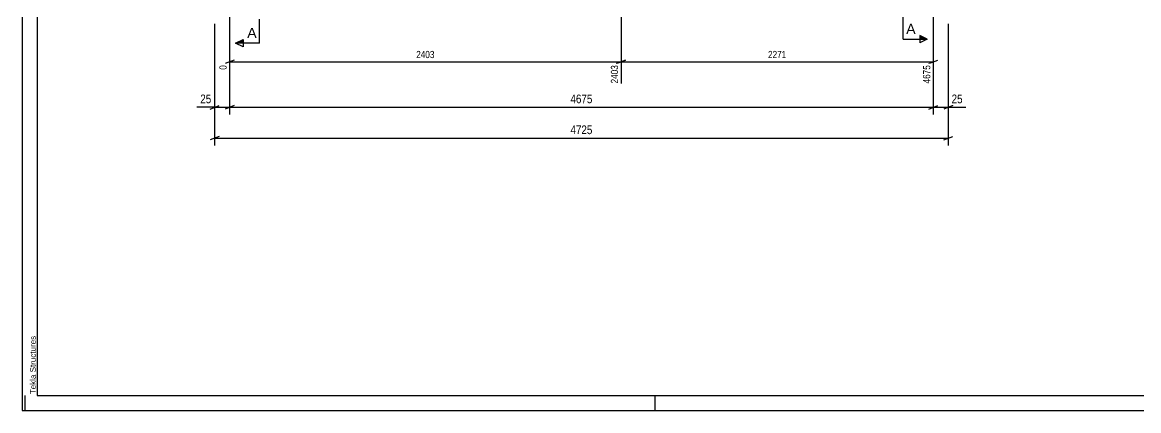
# Model space of a CAD drawing. Header units: millimetres. Extents: x 0 to 841, y 0 to 594.
# Drawn here: x 0 to 372.2, y 0 to 129.4 of the extents above; entities that cross this region are included whole.
import ezdxf

# ---------------------------------------------------------------- set-up
doc = ezdxf.new("R2010")
doc.units = ezdxf.units.MM
doc.styles.add('Arial', font='ARIAL.TTF', dxfattribs={"height": 0.2})
doc.styles.add('Arial Narrow', font='ARIALN.TTF', dxfattribs={"height": 0.2})

# ---------------------------------------------------------------- blocks, each defined once
blk = doc.blocks.new('Unknown-122566792-1134')
at = {"color": 5, "linetype": 'Continuous'}
for p, q in [((0, 594), (0, 0)), ((5, 589), (5, 5)), ((1, 0), (1, 5)), ((5, 5), (836, 5)), ((211, 0), (211, 5)), ((0, 0), (841, 0))]:
    blk.add_line(p, q, dxfattribs=at)
at = {"color": 174, "linetype": 'Continuous', "style": 'Arial'}
blk.add_text('Tekla Structures', height=1.9102, rotation=90, dxfattribs=at).set_placement((4.5, 5.5))
blk = doc.blocks.new('StraightDimension-122566792-3848 - 2769')
at = {"color": 7, "linetype": 'Continuous'}
for p, q in [((303.72, 128.88), (303.72, 98.69)), ((308.71, 128.88), (308.71, 98.69)), ((302.22, 100.49), (305.22, 101.69)), ((303.72, 101.09), (308.71, 101.09)), ((310.21, 101.69), (307.21, 100.49))]:
    blk.add_line(p, q, dxfattribs=at)
at = {"color": 0}
blk.add_wipeout([(314.09, 101.84), (314.09, 106.04), (309.24, 106.04), (309.24, 101.84)], dxfattribs=at)
at = {"color": 7, "linetype": 'Continuous'}
blk.add_line((308.71, 101.09), (314.62, 101.09), dxfattribs=at)
blk.add_line((308.71, 101.09), (314.62, 101.09), dxfattribs=at)
at = {"color": 3, "style": 'Arial Narrow'}
blk.add_text('25', height=2.863, dxfattribs=at).set_placement((309.84, 102.44))
blk = doc.blocks.new('StraightDimension-122566792-3014 - 2769')
at = {"color": 7, "linetype": 'Continuous'}
for p, q in [((199.62, 212.88), (199.62, 109.02)), ((69.11, 152.88), (69.11, 113.59)), ((70.61, 116.82), (67.61, 115.62)), ((69.11, 116.22), (199.62, 116.22)), ((198.12, 115.62), (201.12, 116.82))]:
    blk.add_line(p, q, dxfattribs=at)
at = {"color": 0}
blk.add_wipeout([(137.91, 116.97), (137.91, 120.47), (130.82, 120.47), (130.82, 116.97)], dxfattribs=at)
at = {"color": 0, "linetype": 'Continuous'}
for points in [[(68.61, 115.62), (65.11, 115.62), (65.11, 113.09), (68.61, 113.09)], [(199.12, 115.62), (195.62, 115.62), (195.62, 108.52), (199.12, 108.52)]]:
    blk.add_wipeout(points, dxfattribs=at)
at = {"color": 3, "style": 'Arial Narrow'}
blk.add_text('2403', height=2.386, dxfattribs=at).set_placement((131.32, 117.47))
at = {"color": 3, "linetype": 'Continuous', "style": 'Arial Narrow'}
for s, height, p in [('0', 2.39, (68.11, 113.59)), ('2403', 2.386, (198.62, 109.02))]:
    blk.add_text(s, height=height, rotation=90.0002, dxfattribs=at).set_placement(p)
blk = doc.blocks.new('StraightDimension-122566792-2872 - 2769')
at = {"color": 7, "linetype": 'Continuous'}
for p, q in [((64.11, 128.88), (64.11, 88.4)), ((308.71, 128.88), (308.71, 88.4)), ((65.61, 91.4), (62.61, 90.2)), ((64.11, 90.8), (308.71, 90.8)), ((307.21, 90.2), (310.21, 91.4))]:
    blk.add_line(p, q, dxfattribs=at)
at = {"color": 0}
blk.add_wipeout([(190.67, 91.55), (190.67, 95.75), (182.16, 95.75), (182.16, 91.55)], dxfattribs=at)
at = {"color": 3, "style": 'Arial Narrow'}
blk.add_text('4725', height=2.863, dxfattribs=at).set_placement((182.76, 92.15))
blk = doc.blocks.new('StraightDimension-122566792-3024 - 2769')
at = {"color": 7, "linetype": 'Continuous'}
for p, q in [((303.71, 316.98), (303.71, 109.02)), ((199.62, 212.88), (199.62, 109.02)), ((201.12, 116.82), (198.12, 115.62)), ((199.62, 116.22), (303.71, 116.22)), ((302.21, 115.62), (305.21, 116.82))]:
    blk.add_line(p, q, dxfattribs=at)
at = {"color": 0}
blk.add_wipeout([(255.21, 116.97), (255.21, 120.47), (248.12, 120.47), (248.12, 116.97)], dxfattribs=at)
at = {"color": 0, "linetype": 'Continuous'}
blk.add_wipeout([(303.21, 115.62), (299.71, 115.62), (299.71, 108.52), (303.21, 108.52)], dxfattribs=at)
at = {"color": 3, "style": 'Arial Narrow'}
blk.add_text('2271', height=2.386, dxfattribs=at).set_placement((248.62, 117.47))
at = {"color": 3, "linetype": 'Continuous', "style": 'Arial Narrow'}
blk.add_text('4675', height=2.386, rotation=90.0002, dxfattribs=at).set_placement((302.71, 109.02))
blk = doc.blocks.new('StraightDimension-122566792-3849 - 2769')
at = {"color": 7, "linetype": 'Continuous'}
for p, q in [((69.11, 128.88), (69.11, 98.69)), ((303.72, 128.88), (303.72, 98.69)), ((70.61, 101.69), (67.61, 100.49)), ((69.11, 101.09), (303.72, 101.09)), ((302.22, 100.49), (305.22, 101.69))]:
    blk.add_line(p, q, dxfattribs=at)
at = {"color": 0}
blk.add_wipeout([(190.67, 101.84), (190.67, 106.04), (182.16, 106.04), (182.16, 101.84)], dxfattribs=at)
at = {"color": 3, "style": 'Arial Narrow'}
blk.add_text('4675', height=2.863, dxfattribs=at).set_placement((182.76, 102.44))
blk = doc.blocks.new('StraightDimension-122566792-3850 - 2769')
at = {"color": 7, "linetype": 'Continuous'}
for p, q in [((64.11, 128.88), (64.11, 98.69)), ((69.11, 128.88), (69.11, 98.69)), ((62.61, 100.49), (65.61, 101.69)), ((64.11, 101.09), (69.11, 101.09)), ((70.61, 101.69), (67.61, 100.49))]:
    blk.add_line(p, q, dxfattribs=at)
at = {"color": 0}
blk.add_wipeout([(63.59, 101.84), (63.59, 106.04), (58.73, 106.04), (58.73, 101.84)], dxfattribs=at)
at = {"color": 7, "linetype": 'Continuous'}
blk.add_line((64.11, 101.09), (58.21, 101.09), dxfattribs=at)
blk.add_line((64.11, 101.09), (58.21, 101.09), dxfattribs=at)
at = {"color": 3, "style": 'Arial Narrow'}
blk.add_text('25', height=2.863, dxfattribs=at).set_placement((59.33, 102.44))
blk = doc.blocks.new('SectionMark-122566792-3154 - 2769')
at = {"color": 0, "linetype": 'Continuous'}
for points in [[(297.82, 392.08), (297.82, 395.58), (294.71, 395.58), (294.71, 392.08)], [(297.82, 125.55), (297.82, 129.05), (294.71, 129.05), (294.71, 125.55)]]:
    blk.add_wipeout(points, dxfattribs=at)
at = {"linetype": 'Continuous'}
for points in [[(299.21, 396.08), (299.21, 397.33), (301.71, 397.33)], [(299.21, 123.8), (299.21, 125.05), (301.71, 123.8)]]:
    blk.add_hatch(color=6, dxfattribs=at).paths.add_polyline_path(points)
at = {"color": 6, "linetype": 'Continuous'}
for p, q in [((299.21, 396.08), (299.21, 398.58)), ((299.21, 398.58), (301.71, 397.33)), ((293.71, 397.33), (293.71, 389.33)), ((293.71, 397.33), (301.71, 397.33)), ((301.71, 397.33), (299.21, 396.08)), ((293.71, 123.8), (293.71, 131.8)), ((293.71, 123.8), (301.71, 123.8)), ((301.71, 123.8), (299.21, 125.05)), ((299.21, 125.05), (299.21, 122.55)), ((301.71, 123.8), (299.21, 122.55))]:
    blk.add_line(p, q, dxfattribs=at)
at = {"color": 3, "linetype": 'Continuous', "style": 'Arial'}
for p in [(294.71, 392.08), (294.71, 125.55)]:
    blk.add_text('A', height=3.34, dxfattribs=at).set_placement(p)
blk = doc.blocks.new('SectionMark-122566792-3152 - 2769')
at = {"color": 0, "linetype": 'Continuous'}
for points in [[(78.11, 392.49), (78.11, 395.99), (75, 395.99), (75, 392.49)], [(78.11, 124.21), (78.11, 127.71), (75, 127.71), (75, 124.21)]]:
    blk.add_wipeout(points, dxfattribs=at)
at = {"linetype": 'Continuous'}
for points in [[(73.61, 397.74), (73.61, 396.49), (71.11, 397.74)], [(73.61, 123.71), (73.61, 122.46), (71.11, 122.46)]]:
    blk.add_hatch(color=6, dxfattribs=at).paths.add_polyline_path(points)
at = {"color": 6, "linetype": 'Continuous'}
for p, q in [((71.11, 397.74), (73.61, 398.99)), ((73.61, 396.49), (73.61, 398.99)), ((79.11, 397.74), (71.11, 397.74)), ((71.11, 397.74), (73.61, 396.49)), ((79.11, 397.74), (79.11, 389.74)), ((79.11, 122.46), (79.11, 130.46)), ((71.11, 122.46), (73.61, 123.71)), ((73.61, 123.71), (73.61, 121.21)), ((79.11, 122.46), (71.11, 122.46)), ((73.61, 121.21), (71.11, 122.46))]:
    blk.add_line(p, q, dxfattribs=at)
at = {"color": 3, "linetype": 'Continuous', "style": 'Arial'}
for p in [(75, 392.49), (75, 124.21)]:
    blk.add_text('A', height=3.34, dxfattribs=at).set_placement(p)

msp = doc.modelspace()

# ---------------------------------------------------------------- block references
msp.add_blockref('Unknown-122566792-1134', (0, 0))

# ---------------------------------------------------------------- next in the draw order: block references
for name in ['StraightDimension-122566792-3014 - 2769', 'StraightDimension-122566792-3848 - 2769']:
    msp.add_blockref(name, (0, 0))

# ---------------------------------------------------------------- next in the draw order: block references
msp.add_blockref('StraightDimension-122566792-2872 - 2769', (0, 0))

# ---------------------------------------------------------------- next in the draw order: block references
msp.add_blockref('StraightDimension-122566792-3024 - 2769', (0, 0))

# ---------------------------------------------------------------- next in the draw order: block references
msp.add_blockref('StraightDimension-122566792-3849 - 2769', (0, 0))

# ---------------------------------------------------------------- next in the draw order: block references
for name in ['SectionMark-122566792-3154 - 2769', 'StraightDimension-122566792-3850 - 2769']:
    msp.add_blockref(name, (0, 0))

# ---------------------------------------------------------------- next in the draw order: block references
msp.add_blockref('SectionMark-122566792-3152 - 2769', (0, 0))

doc.saveas('drawing.dxf')
